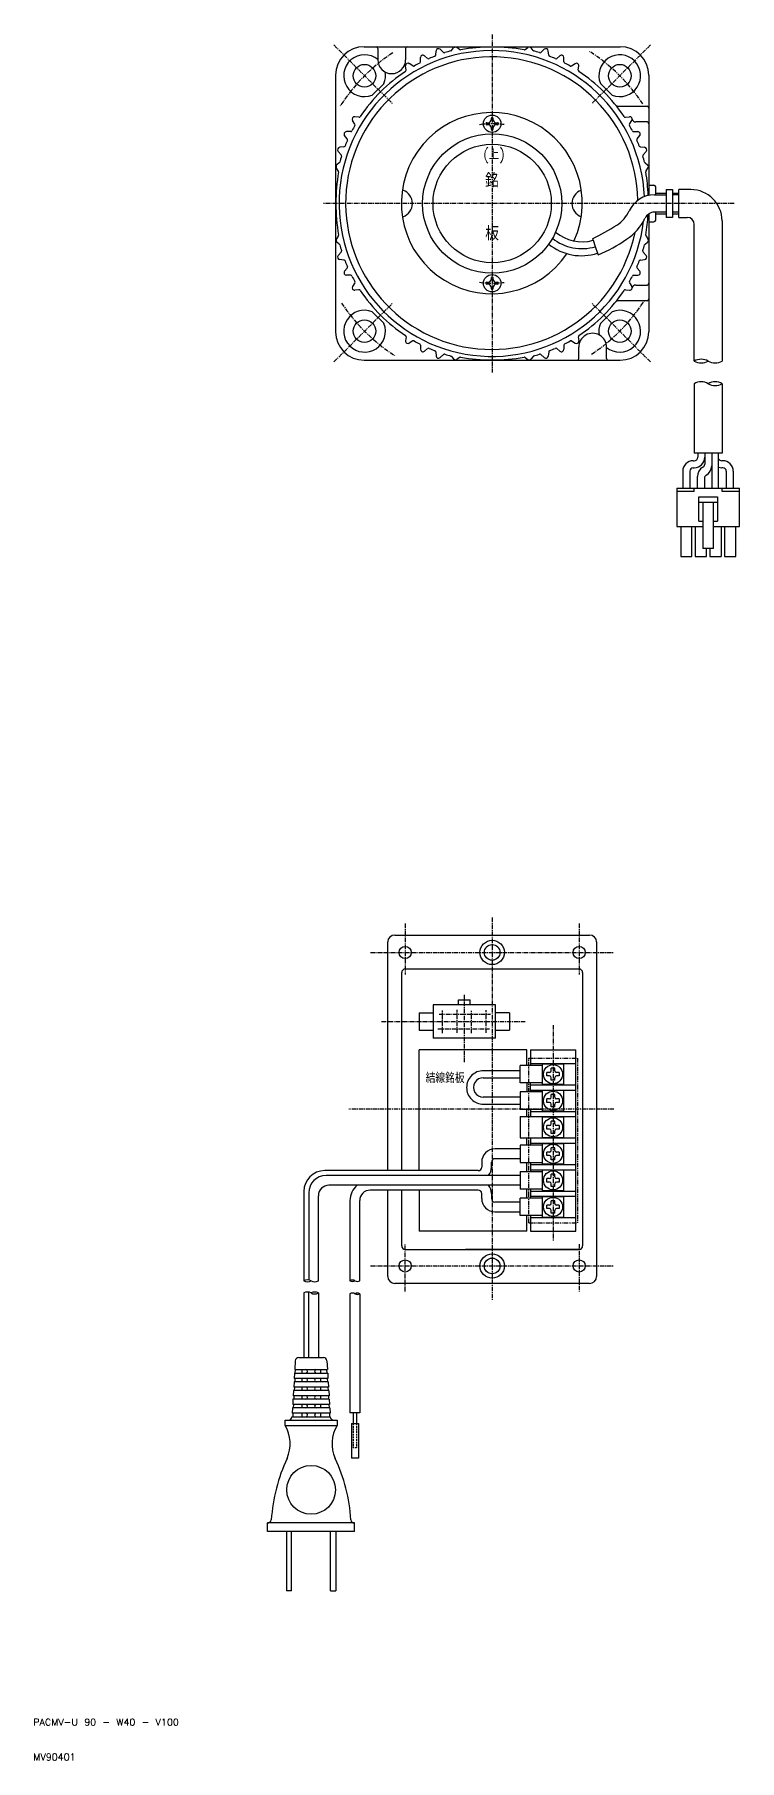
# Model space of a CAD drawing. Extents: x 10 to 626, y 10 to 505.
# Drawn here: x 10.3 to 213, y 10 to 505.5 of the extents above; entities that cross this region are included whole.
import ezdxf

# ---------------------------------------------------------------- set-up
doc = ezdxf.new("R2010")
doc.units = 0
for name, pattern in [('CENTER', [2, 1.25, -0.25, 0.25, -0.25]), ('DASHED', [0.75, 0.5, -0.25]), ('PHANTOM', [2.5, 1.25, -0.25, 0.25, -0.25, 0.25, -0.25])]:
    doc.linetypes.add(name, pattern=pattern)
doc.layers.get('0').update_dxf_attribs({"linetype": 'CONTINUOUS'})
doc.layers.add('CENTER', color=1, linetype='CENTER')
doc.styles.get("Standard").update_dxf_attribs({"font": 'txt.shx', "bigfont": 'bigfont.shx'})
doc.styles.add('STANDARD2', font='txt.shx')

msp = doc.modelspace()

# ---------------------------------------------------------------- linework, layer by layer
at = {"color": 7, "linetype": 'CONTINUOUS'}
for p, q in [((105.07, 501.96), (178.67, 501.96)), ((109.01, 501.46), (109.01, 498.23)), ((117.01, 501.46), (117.01, 498.23)), ((125.64, 499.57), (125.76, 500.77)), ((127.9, 500.34), (126.92, 501.22)), ((130.22, 500.9), (130.8, 501.6)), ((132.51, 501.18), (131.75, 501.72)), ((151.34, 501.18), (152.1, 501.72)), ((153.63, 500.9), (153.05, 501.6)), ((155.85, 500.34), (156.83, 501.22)), ((158.11, 499.57), (157.99, 500.77)), ((117.12, 495.24), (116.98, 496.44)), ((119.07, 496.43), (118.06, 497.1)), ((121.26, 497.63), (121.26, 498.83)), ((123.33, 498.61), (122.4, 499.38)), ((160.42, 498.61), (161.35, 499.38)), ((162.48, 497.63), (162.49, 498.83)), ((164.68, 496.43), (165.68, 497.1)), ((166.63, 495.24), (166.77, 496.44)), ((96.87, 493.76), (96.87, 420.16)), ((110.79, 491.44), (107.4, 488.05)), ((110.79, 491.44), (110.79, 491.44)), ((176.35, 488.05), (172.96, 491.44)), ((186.87, 493.76), (186.87, 459.3)), ((102.41, 479.77), (101.74, 480.78)), ((103.6, 481.72), (102.4, 481.86)), ((141.57, 481.36), (141.57, 480.96)), ((142.17, 480.96), (142.17, 481.36)), ((178.12, 484.86), (186.37, 484.86)), ((180.15, 481.72), (181.34, 481.86)), ((181.34, 479.77), (182.01, 480.78)), ((100.23, 475.51), (99.46, 476.44)), ((101.21, 477.58), (100.01, 477.58)), ((140.37, 480.16), (140.77, 480.16)), ((140.77, 479.56), (140.37, 479.56)), ((141.57, 478.76), (141.57, 478.36)), ((142.17, 478.36), (142.17, 478.76)), ((142.97, 480.16), (143.37, 480.16)), ((143.37, 479.56), (142.97, 479.56)), ((182.53, 477.58), (183.74, 477.58)), ((186.37, 480.36), (183.11, 480.36)), ((183.52, 475.51), (184.29, 476.44)), ((98.5, 470.94), (97.62, 471.92)), ((99.27, 473.2), (98.07, 473.08)), ((184.48, 473.2), (185.68, 473.08)), ((185.25, 470.94), (186.13, 471.92)), ((97.66, 466.33), (97.12, 467.09)), ((97.94, 468.62), (97.24, 468.04)), ((185.81, 468.62), (186.51, 468.04)), ((186.09, 466.33), (186.63, 467.09)), ((186.87, 462.21), (188.37, 462.21)), ((188.87, 459.46), (188.87, 461.71)), ((191.87, 460.96), (191.87, 452.96)), ((191.87, 460.96), (193.72, 460.96)), ((193.72, 460.96), (193.72, 452.96)), ((198.95, 460.96), (195.55, 460.96)), ((195.55, 452.96), (195.55, 460.96)), ((188.51, 459.46), (191.87, 459.46)), ((188.87, 459.96), (191.87, 459.96)), ((193.72, 459.96), (195.55, 459.96)), ((195.55, 459.46), (193.72, 459.46)), ((186.87, 453.98), (186.87, 420.16)), ((186.87, 451.71), (188.37, 451.71)), ((191.87, 454.46), (188.51, 454.46)), ((188.87, 452.21), (188.87, 454.46)), ((188.87, 453.96), (191.87, 453.96)), ((191.87, 453.96), (191.88, 453.96)), ((193.72, 452.96), (191.87, 452.96)), ((195.55, 454.46), (193.72, 454.46)), ((193.72, 453.96), (195.55, 453.96)), ((195.55, 452.96), (197.95, 452.96)), ((199.95, 411.71), (199.95, 450.96)), ((207.95, 451.96), (207.95, 411.71)), ((97.66, 447.6), (97.12, 446.84)), ((170.71, 446.84), (170.86, 446.39)), ((170.86, 446.39), (171.51, 444.57)), ((186.09, 447.6), (186.63, 446.84)), ((97.94, 445.31), (97.24, 445.89)), ((98.5, 442.99), (97.62, 442.01)), ((171.51, 444.57), (172.17, 442.71)), ((172.17, 442.71), (172.35, 442.19)), ((185.25, 442.99), (186.13, 442.01)), ((185.81, 445.31), (186.51, 445.89)), ((99.27, 440.73), (98.07, 440.85)), ((100.23, 438.42), (99.46, 437.49)), ((101.21, 436.35), (100.01, 436.35)), ((182.53, 436.35), (183.74, 436.35)), ((183.52, 438.42), (184.29, 437.49)), ((184.48, 440.73), (185.68, 440.85)), ((102.41, 434.16), (101.74, 433.15)), ((103.6, 432.21), (102.4, 432.07)), ((140.37, 434.36), (140.77, 434.36)), ((140.77, 433.76), (140.37, 433.76)), ((141.57, 435.56), (141.57, 435.16)), ((141.57, 432.96), (141.57, 432.56)), ((142.17, 435.16), (142.17, 435.56)), ((142.17, 432.56), (142.17, 432.96)), ((142.97, 434.36), (143.37, 434.36)), ((143.37, 433.76), (142.97, 433.76)), ((180.15, 432.21), (181.34, 432.07)), ((181.34, 434.16), (182.01, 433.15)), ((183.11, 433.56), (186.37, 433.56)), ((186.37, 429.06), (178.12, 429.06)), ((110.79, 422.49), (107.4, 425.88)), ((172.96, 422.49), (176.35, 425.88)), ((117.12, 418.69), (116.98, 417.49)), ((119.07, 417.5), (118.06, 416.83)), ((121.26, 416.3), (121.26, 415.1)), ((162.48, 416.3), (162.49, 415.1)), ((164.68, 417.5), (165.68, 416.83)), ((166.63, 418.69), (166.77, 417.49)), ((105.07, 411.96), (178.67, 411.96)), ((123.33, 415.32), (122.4, 414.55)), ((125.64, 414.36), (125.76, 413.16)), ((127.9, 413.59), (126.92, 412.71)), ((130.22, 413.03), (130.8, 412.33)), ((132.51, 412.75), (131.75, 412.21)), ((151.34, 412.75), (152.1, 412.21)), ((153.63, 413.03), (153.05, 412.33)), ((155.85, 413.59), (156.83, 412.71)), ((158.11, 414.36), (157.99, 413.16)), ((160.42, 415.32), (161.35, 414.55)), ((166.74, 412.46), (166.74, 415.7)), ((174.74, 412.46), (174.74, 415.7)), ((199.95, 405.22), (199.95, 385.24)), ((207.95, 405.22), (207.95, 385.24)), ((199.65, 383.1), (199.95, 383.1)), ((207.95, 385.24), (199.95, 385.24)), ((200.95, 385.24), (200.95, 384.1)), ((202.95, 385.24), (202.95, 382.1)), ((204.95, 385.24), (204.95, 375.24)), ((206.95, 375.24), (206.95, 385.24)), ((208.15, 383.1), (207.85, 383.1)), ((196.65, 380.1), (196.65, 375.24)), ((198.65, 380.1), (198.65, 375.24)), ((199.65, 381.1), (199.95, 381.1)), ((200.85, 375.24), (200.85, 378.58)), ((202.85, 378.1), (202.85, 375.24)), ((208.15, 381.1), (207.85, 381.1)), ((209.15, 380.1), (209.15, 375.24)), ((211.15, 380.1), (211.15, 375.24)), ((194.95, 375.24), (212.95, 375.24)), ((194.95, 375.24), (194.95, 364.24)), ((199.95, 374.24), (194.95, 374.24)), ((199.95, 374.24), (199.95, 375.24)), ((201.25, 365.74), (201.25, 372.74)), ((201.25, 372.74), (206.65, 372.74)), ((206.65, 372.74), (206.65, 365.74)), ((207.95, 374.24), (207.95, 375.24)), ((212.95, 374.24), (207.95, 374.24)), ((212.95, 364.24), (212.95, 375.24)), ((201.25, 371.24), (206.65, 371.24)), ((202.45, 371.24), (202.45, 357.94)), ((205.45, 357.94), (205.45, 371.24)), ((194.95, 364.24), (202.45, 364.24)), ((196.05, 364.24), (196.05, 355.64)), ((199.25, 355.64), (199.25, 364.24)), ((200.25, 364.24), (200.25, 355.64)), ((201.25, 365.74), (202.45, 365.74)), ((205.45, 365.74), (206.65, 365.74)), ((205.45, 364.24), (212.95, 364.24)), ((207.65, 364.24), (207.65, 355.64)), ((208.65, 364.24), (208.65, 355.64)), ((211.85, 355.64), (211.85, 364.24)), ((205.45, 357.94), (202.45, 357.94)), ((203.45, 355.64), (203.45, 357.94)), ((204.45, 357.94), (204.45, 355.64)), ((196.05, 355.64), (199.25, 355.64)), ((200.25, 355.64), (203.45, 355.64)), ((204.45, 355.64), (207.65, 355.64)), ((208.65, 355.64), (211.85, 355.64)), ((111.87, 179.33), (111.87, 244.96)), ((113.87, 246.96), (169.87, 246.96)), ((171.87, 244.96), (171.87, 148.96)), ((115.87, 179.33), (115.87, 236.21)), ((116.87, 237.21), (166.87, 237.21)), ((167.87, 236.21), (167.87, 157.71)), ((132.17, 228.36), (135.57, 228.36)), ((132.17, 226.96), (132.17, 228.36)), ((135.57, 226.96), (135.57, 228.36)), ((120.87, 224.66), (124.87, 224.66)), ((120.87, 224.66), (120.87, 219.66)), ((124.87, 226.96), (124.87, 217.36)), ((142.87, 226.96), (124.87, 226.96)), ((142.87, 217.36), (142.87, 226.96)), ((146.87, 224.66), (142.87, 224.66)), ((146.87, 224.66), (146.87, 219.66)), ((120.87, 219.66), (124.87, 219.66)), ((142.87, 219.66), (146.87, 219.66)), ((151.87, 213.96), (120.87, 213.96)), ((120.87, 179.33), (120.87, 213.96)), ((142.87, 217.36), (124.87, 217.36)), ((151.87, 209.51), (151.87, 213.96)), ((152.87, 213.96), (165.87, 213.96)), ((152.87, 213.96), (152.87, 209.51)), ((165.87, 161.96), (165.87, 213.96)), ((149.87, 204.51), (149.87, 209.51)), ((156.37, 209.51), (149.87, 209.51)), ((152.87, 210.07), (165.87, 210.07)), ((156.37, 210.01), (162.37, 210.01)), ((156.37, 204.01), (156.37, 210.01)), ((159.87, 208.76), (158.87, 208.76)), ((158.87, 208.01), (158.87, 208.76)), ((159.87, 208.01), (159.87, 208.76)), ((162.37, 210.01), (162.37, 204.01)), ((149.87, 208.01), (139.33, 208.01)), ((139.33, 206.01), (149.87, 206.01)), ((156.37, 204.51), (149.87, 204.51)), ((151.87, 204.52), (151.87, 201.9)), ((152.87, 201.9), (152.87, 204.52)), ((152.87, 203.95), (165.87, 203.95)), ((162.37, 204.01), (156.37, 204.01)), ((157.62, 206.51), (157.62, 207.51)), ((158.37, 207.51), (157.62, 207.51)), ((158.37, 206.51), (157.62, 206.51)), ((158.87, 205.26), (158.87, 206.01)), ((159.87, 205.26), (158.87, 205.26)), ((159.87, 205.26), (159.87, 206.01)), ((161.12, 207.51), (160.37, 207.51)), ((161.12, 206.51), (160.37, 206.51)), ((161.12, 207.51), (161.12, 206.51)), ((149.87, 200.39), (139.33, 200.39)), ((139.33, 198.39), (149.87, 198.39)), ((149.87, 201.9), (149.87, 196.9)), ((156.37, 201.9), (149.87, 201.9)), ((152.87, 202.45), (165.87, 202.45)), ((156.37, 196.39), (156.37, 202.39)), ((156.37, 202.39), (162.37, 202.39)), ((157.62, 198.89), (157.62, 199.89)), ((158.37, 199.89), (157.62, 199.89)), ((158.37, 198.89), (157.62, 198.89)), ((159.87, 201.14), (158.87, 201.14)), ((158.87, 200.39), (158.87, 201.14)), ((158.87, 197.64), (158.87, 198.39)), ((159.87, 200.39), (159.87, 201.14)), ((159.87, 197.64), (159.87, 198.39)), ((161.12, 199.89), (160.37, 199.89)), ((161.12, 198.89), (160.37, 198.89)), ((161.12, 199.89), (161.12, 198.89)), ((162.37, 202.39), (162.37, 196.39)), ((156.37, 196.9), (149.87, 196.9)), ((149.87, 194.83), (149.87, 188.71)), ((149.87, 194.83), (165.87, 194.83)), ((151.87, 194.83), (151.87, 196.9)), ((152.87, 196.9), (152.87, 194.83)), ((152.87, 196.33), (165.87, 196.33)), ((162.37, 196.39), (156.37, 196.39)), ((156.37, 188.77), (156.37, 194.77)), ((156.37, 194.77), (162.37, 194.77)), ((159.87, 197.64), (158.87, 197.64)), ((159.87, 193.52), (158.87, 193.52)), ((158.87, 192.77), (158.87, 193.52)), ((159.87, 192.77), (159.87, 193.52)), ((162.37, 194.77), (162.37, 188.77)), ((149.87, 188.71), (165.87, 188.71)), ((151.87, 186.66), (151.87, 188.71)), ((152.87, 188.71), (152.87, 186.66)), ((162.37, 188.77), (156.37, 188.77)), ((157.62, 191.27), (157.62, 192.27)), ((158.37, 192.27), (157.62, 192.27)), ((158.37, 191.27), (157.62, 191.27)), ((158.87, 190.02), (158.87, 190.77)), ((159.87, 190.02), (158.87, 190.02)), ((159.87, 190.02), (159.87, 190.77)), ((161.12, 192.27), (160.37, 192.27)), ((161.12, 191.27), (160.37, 191.27)), ((161.12, 192.27), (161.12, 191.27)), ((149.87, 185.55), (142.67, 185.55)), ((149.87, 186.65), (149.87, 181.65)), ((156.37, 186.65), (149.87, 186.65)), ((152.87, 187.21), (165.87, 187.21)), ((156.37, 181.15), (156.37, 187.15)), ((156.37, 187.15), (162.37, 187.15)), ((157.62, 183.65), (157.62, 184.65)), ((158.37, 184.65), (157.62, 184.65)), ((158.37, 183.65), (157.62, 183.65)), ((159.87, 185.9), (158.87, 185.9)), ((158.87, 185.15), (158.87, 185.9)), ((159.87, 185.15), (159.87, 185.9)), ((161.12, 184.65), (160.37, 184.65)), ((161.12, 183.65), (160.37, 183.65)), ((161.12, 184.65), (161.12, 183.65)), ((162.37, 187.15), (162.37, 181.15)), ((137.87, 179.33), (93.74, 179.33)), ((138.87, 181.75), (138.87, 180.33)), ((141.67, 180.33), (141.67, 181.75)), ((149.87, 182.75), (142.67, 182.75)), ((149.87, 181.65), (156.37, 181.65)), ((149.87, 179.03), (149.87, 174.03)), ((149.87, 179.03), (156.37, 179.03)), ((151.87, 179.03), (151.87, 181.65)), ((152.87, 181.65), (152.87, 179.03)), ((152.87, 181.09), (165.87, 181.09)), ((152.87, 179.59), (165.87, 179.59)), ((162.37, 181.15), (156.37, 181.15)), ((156.37, 173.53), (156.37, 179.53)), ((156.37, 179.53), (162.37, 179.53)), ((158.87, 182.4), (158.87, 183.15)), ((159.87, 182.4), (158.87, 182.4)), ((159.87, 182.4), (159.87, 183.15)), ((162.37, 179.53), (162.37, 173.53)), ((149.87, 177.93), (94.14, 177.93)), ((149.87, 175.13), (94.94, 175.13)), ((137.87, 173.73), (106.81, 173.73)), ((111.87, 148.97), (111.87, 173.73)), ((115.87, 157.71), (115.87, 173.48)), ((120.87, 173.73), (120.87, 161.96)), ((156.37, 174.03), (149.87, 174.03)), ((151.87, 171.41), (151.87, 174.03)), ((152.87, 174.03), (152.87, 171.41)), ((152.87, 173.47), (165.87, 173.47)), ((162.37, 173.53), (156.37, 173.53)), ((157.62, 176.03), (157.62, 177.03)), ((158.37, 177.03), (157.62, 177.03)), ((158.37, 176.03), (157.62, 176.03)), ((159.87, 178.28), (158.87, 178.28)), ((158.87, 177.53), (158.87, 178.28)), ((158.87, 174.78), (158.87, 175.53)), ((159.87, 174.78), (158.87, 174.78)), ((159.87, 177.53), (159.87, 178.28)), ((159.87, 174.78), (159.87, 175.53)), ((161.12, 177.03), (160.37, 177.03)), ((161.12, 176.03), (160.37, 176.03)), ((161.12, 177.03), (161.12, 176.03)), ((87.74, 173.33), (87.74, 147.71)), ((89.14, 172.93), (89.14, 147.96)), ((91.94, 147.71), (91.94, 172.13)), ((101.01, 170.73), (101.01, 147.71)), ((103.81, 147.71), (103.81, 170.73)), ((138.87, 171.31), (138.87, 172.73)), ((141.67, 172.73), (141.67, 171.31)), ((149.87, 170.31), (142.67, 170.31)), ((149.87, 166.41), (149.87, 171.41)), ((156.37, 171.41), (149.87, 171.41)), ((152.87, 171.97), (165.87, 171.97)), ((156.37, 165.91), (156.37, 171.91)), ((156.37, 171.91), (162.37, 171.91)), ((157.62, 168.41), (157.62, 169.41)), ((158.37, 169.41), (157.62, 169.41)), ((159.87, 170.66), (158.87, 170.66)), ((158.87, 169.91), (158.87, 170.66)), ((159.87, 169.91), (159.87, 170.66)), ((161.12, 169.41), (160.37, 169.41)), ((161.12, 169.41), (161.12, 168.41)), ((162.37, 171.91), (162.37, 165.91)), ((142.67, 167.51), (149.87, 167.51)), ((156.37, 166.41), (149.87, 166.41)), ((151.87, 161.96), (151.87, 166.41)), ((152.87, 166.41), (152.87, 161.96)), ((152.87, 165.85), (165.87, 165.85)), ((162.37, 165.91), (156.37, 165.91)), ((158.37, 168.41), (157.62, 168.41)), ((158.87, 167.16), (158.87, 167.91)), ((159.87, 167.16), (158.87, 167.16)), ((159.87, 167.16), (159.87, 167.91)), ((161.12, 168.41), (160.37, 168.41)), ((151.87, 161.96), (120.87, 161.96)), ((152.87, 161.96), (165.87, 161.96)), ((152.87, 161.96), (165.87, 161.96)), ((116.87, 156.71), (166.87, 156.71)), ((166.87, 156.71), (134.17, 156.71)), ((87.74, 144.2), (87.74, 125.69)), ((89.14, 125.69), (89.14, 144.45)), ((91.94, 144.2), (91.94, 125.69)), ((101.01, 143.99), (101.01, 109.76)), ((103.81, 143.99), (103.81, 109.76)), ((169.87, 146.97), (113.87, 146.97)), ((85.29, 124.75), (85.13, 122.19)), ((86.28, 125.69), (93.4, 125.69)), ((94.4, 124.75), (94.55, 122.19)), ((85.08, 121.19), (84.99, 119.69)), ((94.69, 119.69), (84.99, 119.69)), ((85.08, 121.19), (94.61, 121.19)), ((85.13, 122.19), (94.55, 122.19)), ((85.19, 119.69), (85.13, 118.69)), ((85.28, 121.19), (85.34, 122.19)), ((87.14, 122.19), (87.14, 121.19)), ((87.14, 119.69), (87.14, 118.69)), ((92.54, 122.19), (92.54, 121.19)), ((92.54, 119.69), (92.54, 118.69)), ((94.41, 121.19), (94.35, 122.19)), ((94.49, 119.69), (94.55, 118.69)), ((94.61, 121.19), (94.69, 119.69)), ((84.78, 116.19), (84.69, 114.69)), ((94.99, 114.69), (84.69, 114.69)), ((94.9, 116.19), (84.78, 116.19)), ((84.93, 118.69), (84.84, 117.19)), ((94.84, 117.19), (84.84, 117.19)), ((84.89, 114.69), (84.84, 113.69)), ((94.75, 118.69), (84.93, 118.69)), ((85.04, 117.19), (84.98, 116.19)), ((87.14, 117.19), (87.14, 116.19)), ((87.14, 114.69), (87.14, 113.69)), ((92.54, 117.19), (92.54, 116.19)), ((92.54, 114.69), (92.54, 113.69)), ((94.64, 117.19), (94.7, 116.19)), ((94.75, 118.69), (94.84, 117.19)), ((94.79, 114.69), (94.85, 113.69)), ((94.9, 116.19), (94.99, 114.69)), ((84.49, 111.19), (84.4, 109.69)), ((95.28, 109.69), (84.4, 109.69)), ((95.19, 111.19), (84.49, 111.19)), ((84.6, 109.69), (84.54, 108.69)), ((84.63, 113.69), (84.55, 112.19)), ((95.13, 112.19), (84.55, 112.19)), ((95.05, 113.69), (84.63, 113.69)), ((84.75, 112.19), (84.69, 111.19)), ((87.14, 112.19), (87.14, 111.19)), ((87.14, 109.69), (87.14, 108.69)), ((92.54, 112.19), (92.54, 111.19)), ((92.54, 109.69), (92.54, 108.69)), ((94.93, 112.19), (94.99, 111.19)), ((95.05, 113.69), (95.13, 112.19)), ((95.08, 109.69), (95.14, 108.69)), ((95.19, 111.19), (95.28, 109.69)), ((103.81, 109.76), (101.01, 109.76)), ((101.91, 109.76), (101.91, 106.76)), ((102.91, 109.76), (102.91, 106.76)), ((82.34, 106.19), (82.34, 107.69)), ((82.34, 107.69), (97.34, 107.69)), ((82.53, 106.19), (97.24, 106.19)), ((84.34, 108.69), (95.34, 108.69)), ((97.34, 107.69), (97.34, 106.19)), ((101.41, 106.76), (103.41, 106.76)), ((101.41, 106.76), (101.41, 96.76)), ((103.41, 106.76), (103.41, 96.76)), ((103.41, 96.76), (101.41, 96.76)), ((102.34, 78.19), (77.34, 78.19)), ((77.34, 75.69), (77.34, 78.19)), ((102.34, 75.69), (77.34, 75.69)), ((82.74, 75.69), (82.74, 58.69)), ((84.24, 58.69), (84.24, 75.69)), ((95.44, 58.69), (95.44, 75.69)), ((96.94, 75.69), (96.94, 58.69)), ((102.34, 75.69), (102.34, 78.19)), ((84.24, 58.69), (82.74, 58.69)), ((95.44, 58.69), (96.94, 58.69))]:
    msp.add_line(p, q, dxfattribs=at)
at = {"color": 3, "linetype": 'PHANTOM'}
for p, q in [((152.37, 211.57), (166.37, 211.57)), ((152.37, 164.35), (152.37, 211.57)), ((166.37, 211.57), (166.37, 164.35)), ((152.37, 164.35), (166.37, 164.35))]:
    msp.add_line(p, q, dxfattribs=at)
at = {"color": 3, "linetype": 'DASHED'}
for p, q in [((101.91, 106.76), (101.91, 99.76)), ((102.91, 106.76), (102.91, 99.76)), ((102.91, 99.76), (101.91, 99.76))]:
    msp.add_line(p, q, dxfattribs=at)
at = {"color": 7, "linetype": 'CONTINUOUS'}
for centre, radius in [((105.2, 493.63), 3.25), ((178.54, 493.63), 3.25), ((141.87, 479.86), 2.5), ((141.87, 456.96), 20), ((141.87, 456.96), 17), ((141.87, 434.06), 2.5), ((105.2, 420.3), 3.25), ((178.54, 420.3), 3.25), ((116.87, 241.96), 1.75), ((141.87, 241.96), 3.5), ((141.87, 241.96), 2.25), ((166.87, 241.96), 1.75), ((159.37, 207.01), 2.75), ((159.37, 199.39), 2.75), ((159.37, 191.77), 2.75), ((159.37, 184.15), 2.75), ((159.37, 176.53), 2.75), ((159.37, 168.91), 2.75), ((116.87, 151.96), 1.75), ((141.87, 151.96), 3.5), ((141.87, 151.96), 2.25), ((166.87, 151.96), 1.75), ((89.84, 87.69), 7)]:
    msp.add_circle(centre, radius, dxfattribs=at)
for centre, radius, start, end in [((105.07, 493.76), 8.2, 90, 180), ((141.77, 456.96), 43.9, 2.5657, 353.423), ((108.51, 501.46), 0.5, 0, 90), ((117.51, 501.46), 0.5, 90, 180), ((126.45, 500.7), 0.7, 48.0225, 174.3839), ((141.97, 456.87), 45.5, 105.2341, 107.5113), ((129.91, 501.15), 0.4, 285.235, 320.4072), ((131.34, 501.15), 0.7, 54.448, 140.4082), ((132.74, 501.5), 0.4, 234.4507, 279.4246), ((141.87, 447.07), 54.8, 90.0005, 99.5254), ((141.87, 445.87), 56, 80.5777, 89.9995), ((151.11, 501.5), 0.4, 260.5754, 305.546), ((152.51, 501.15), 0.7, 39.6033, 125.5472), ((153.82, 500.94), 0.195, 192.925, 243.4845), ((141.77, 456.87), 45.5, 72.4887, 74.7658), ((157.3, 500.7), 0.7, 5.6243, 131.9775), ((178.67, 493.76), 8.2, 0, 90), ((105.2, 493.63), 6, 50.6551, 291.4463), ((141.77, 457.06), 42, 1.1631, 348.4762), ((113.01, 498.23), 4, 180, 359.9986), ((117.68, 496.51), 0.7, 56.6141, 186.3818), ((119.29, 496.77), 0.4, 236.6158, 299.6152), ((141.97, 456.87), 45.5, 117.3827, 119.6182), ((120.86, 497.62), 0.4, 297.4043, 0.4011), ((121.96, 498.84), 0.7, 50.6231, 180.3765), ((123.59, 498.92), 0.4, 230.6199, 293.6236), ((141.97, 456.87), 45.5, 111.3827, 113.6179), ((125.24, 499.61), 0.4, 291.3892, 354.3906), ((128.16, 500.64), 0.4, 228.0202, 287.5198), ((155.58, 500.64), 0.4, 252.4845, 311.9798), ((158.51, 499.61), 0.4, 185.5951, 248.6056), ((141.77, 456.87), 45.5, 66.3821, 68.6172), ((160.16, 498.92), 0.4, 246.3895, 309.4003), ((161.79, 498.84), 0.7, 359.6153, 129.3769), ((162.88, 497.62), 0.4, 179.5989, 242.6023), ((141.77, 456.87), 45.5, 60.3818, 62.6172), ((164.46, 496.77), 0.4, 240.3653, 303.3842), ((166.07, 496.51), 0.7, 353.6191, 123.3745), ((178.54, 493.63), 6, 248.5579, 201.4421), ((141.97, 456.86), 45.5, 123.3816, 146.6222), ((105.2, 493.63), 6, 338.5554, 10.3558), ((116.72, 495.19), 0.4, 303.382, 6.3806), ((167.03, 495.19), 0.4, 173.6194, 236.6178), ((141.77, 456.86), 45.5, 33.3785, 56.6178), ((102.33, 481.16), 0.7, 83.6182, 213.3859), ((103.65, 482.12), 0.4, 263.6124, 326.6039), ((141.77, 457.06), 26, 335.2762, 326.084), ((140.77, 480.96), 0.8, 270, 0), ((141.87, 481.36), 0.3, 90, 180), ((141.87, 481.36), 0.3, 0, 90), ((142.97, 480.96), 0.8, 180, 270.0072), ((178.12, 485.86), 1, 218.5775, 269.9943), ((180.1, 482.12), 0.4, 213.392, 276.4019), ((181.42, 481.16), 0.7, 326.6141, 96.3818), ((183.11, 481.36), 1, 186.8926, 270), ((186.37, 484.36), 0.5, 0, 90), ((100, 476.88), 0.7, 89.6235, 219.3769), ((101.22, 477.98), 0.4, 269.5989, 332.5957), ((141.97, 456.86), 45.5, 150.3823, 152.6176), ((102.07, 479.55), 0.4, 330.3777, 33.3842), ((140.37, 479.86), 0.3, 90, 180), ((140.37, 479.86), 0.3, 180, 270), ((140.77, 478.76), 0.8, 0, 90), ((141.87, 478.36), 0.3, 180, 270), ((141.87, 478.36), 0.3, 270, 0), ((142.97, 478.76), 0.8, 89.9928, 180), ((143.37, 479.86), 0.3, 0, 90), ((143.37, 479.86), 0.3, 270, 0), ((181.68, 479.55), 0.4, 146.6158, 209.6223), ((141.77, 456.86), 45.5, 27.3823, 29.6175), ((182.53, 477.98), 0.4, 207.3977, 270.4011), ((183.74, 476.88), 0.7, 320.6231, 90.3847), ((186.37, 479.86), 0.5, 0, 90), ((98.14, 472.39), 0.7, 95.6161, 221.983), ((98.2, 470.68), 0.4, 342.4982, 41.9904), ((99.23, 473.6), 0.4, 275.5951, 338.6056), ((141.97, 456.86), 45.5, 156.3825, 158.6176), ((99.92, 475.25), 0.4, 336.3895, 39.3912), ((183.83, 475.25), 0.4, 140.6108, 203.6236), ((141.77, 456.86), 45.5, 21.3822, 23.6173), ((184.51, 473.6), 0.4, 201.3892, 264.3906), ((185.55, 470.68), 0.4, 138.0096, 197.5062), ((185.61, 472.39), 0.7, 318.0225, 84.3839), ((151.77, 456.96), 54.8, 170.4749, 179.9998), ((97.69, 467.5), 0.7, 129.5981, 215.552), ((97.33, 466.1), 0.4, 350.5754, 35.546), ((97.69, 468.93), 0.4, 309.5947, 344.7687), ((141.97, 456.86), 45.5, 162.4891, 164.7664), ((141.77, 456.86), 45.5, 15.2335, 17.5108), ((186.06, 468.93), 0.4, 195.235, 230.4163), ((186.41, 466.1), 0.4, 144.454, 189.4246), ((132.37, 457), 54.4, 2.3883, 9.5597), ((186.06, 467.5), 0.7, 324.4528, 50.4019), ((188.37, 461.71), 0.5, 0, 90), ((198.95, 451.96), 9, 0, 90), ((151.77, 456.97), 54.8, 180.0002, 189.5251), ((114.97, 456.96), 4, 288.6293, 71.3703), ((168.77, 456.96), 4, 108.6297, 251.3707), ((188.51, 451.46), 8, 90, 154.9279), ((172.2, 459.09), 10, 303.4523, 334.9279), ((172.48, 459.05), 14.73, 302.8424, 334.6087), ((188.51, 451.46), 3, 90, 154.9279), ((132.59, 456.91), 54.19, 350.4215, 356.7589), ((188.37, 452.21), 0.5, 270, 0), ((197.95, 450.96), 2, 0, 90), ((97.69, 446.43), 0.7, 144.448, 230.4019), ((97.33, 447.83), 0.4, 324.4423, 9.4105), ((167.64, 457.54), 13.54, 231.385, 286.593), ((167.71, 457.67), 11.71, 229.558, 285.6292), ((141.43, 507.55), 67.4, 295.7411, 302.5679), ((157.27, 479.1), 39.86, 292.2192, 305.5874), ((186.41, 447.83), 0.4, 170.5895, 215.5577), ((186.06, 446.43), 0.7, 309.5981, 35.5472), ((98.14, 441.54), 0.7, 138.017, 264.3847), ((97.69, 445), 0.4, 15.2313, 50.3962), ((141.97, 457.06), 45.5, 195.2337, 197.5108), ((98.2, 443.25), 0.4, 318.0096, 17.5155), ((167.52, 456.9), 14.94, 230.9941, 288.1217), ((185.55, 443.25), 0.4, 162.4802, 221.9904), ((141.77, 457.06), 45.5, 342.4892, 344.7665), ((186.06, 445), 0.4, 129.5837, 164.7512), ((185.61, 441.54), 0.7, 275.6161, 41.9775), ((99.23, 440.33), 0.4, 21.3944, 84.4049), ((100, 437.05), 0.7, 140.6231, 270.3765), ((141.97, 457.06), 45.5, 201.3823, 203.6175), ((99.92, 438.68), 0.4, 320.6199, 23.6236), ((101.22, 435.95), 0.4, 27.3916, 90.4011), ((141.97, 457.06), 45.5, 207.3823, 209.6176), ((141.77, 457.06), 45.5, 330.3824, 332.6177), ((182.53, 435.95), 0.4, 89.5989, 152.6023), ((183.83, 438.68), 0.4, 156.3895, 219.4003), ((141.77, 457.06), 45.5, 336.3826, 338.6177), ((183.74, 437.05), 0.7, 269.6153, 39.3769), ((184.51, 440.33), 0.4, 95.6094, 158.6108), ((102.33, 432.77), 0.7, 146.621, 276.3809), ((102.07, 434.38), 0.4, 326.6158, 29.6223), ((103.65, 431.81), 0.4, 33.3842, 96.3876), ((141.97, 457.06), 45.5, 213.3808, 236.618), ((140.37, 434.06), 0.3, 90, 180), ((140.37, 434.06), 0.3, 180, 270), ((140.77, 435.16), 0.8, 270, 0), ((140.77, 432.96), 0.8, 0, 90), ((141.87, 435.56), 0.3, 90, 180), ((141.87, 432.56), 0.3, 180, 270), ((141.87, 435.56), 0.3, 0, 90), ((141.87, 432.56), 0.3, 270, 0), ((142.97, 435.16), 0.8, 180, 270.0072), ((142.97, 432.96), 0.8, 89.9928, 180), ((143.37, 434.06), 0.3, 0, 90), ((143.37, 434.06), 0.3, 270, 0), ((141.77, 457.06), 45.5, 303.3822, 326.6209), ((180.1, 431.81), 0.4, 83.5981, 146.596), ((181.68, 434.38), 0.4, 150.3777, 213.3842), ((181.42, 432.77), 0.7, 263.6182, 33.3859), ((183.11, 432.56), 1, 90, 173.1074), ((186.37, 434.06), 0.5, 270, 0), ((105.2, 420.3), 6, 68.5554, 21.4446), ((178.54, 420.3), 6, 230.6545, 111.4396), ((178.12, 428.06), 1, 90.0057, 141.4225), ((186.37, 429.56), 0.5, 270, 0), ((178.54, 420.3), 6, 158.5587, 190.3547), ((105.07, 420.16), 8.2, 180, 270), ((116.72, 418.74), 0.4, 0, 56.618), ((117.68, 417.42), 0.7, 173.6101, 303.3859), ((116.72, 418.74), 0.4, 353.6189, 0), ((119.29, 417.16), 0.4, 60.3777, 123.3842), ((141.97, 457.06), 45.5, 240.382, 242.6173), ((120.86, 416.31), 0.4, 359.5989, 62.5957), ((162.88, 416.31), 0.4, 117.4043, 180.4011), ((141.77, 457.06), 45.5, 297.3828, 299.6182), ((164.46, 417.16), 0.4, 56.6158, 119.6277), ((166.07, 417.42), 0.7, 236.621, 6.3809), ((167.03, 418.74), 0.4, 123.3822, 186.3806), ((170.74, 415.7), 4, 359.9986, 180), ((178.67, 420.16), 8.2, 270, 0), ((121.96, 415.09), 0.7, 179.6153, 309.3769), ((123.59, 415.01), 0.4, 66.3706, 129.3892), ((141.97, 457.06), 45.5, 246.3822, 248.6173), ((125.24, 414.32), 0.4, 5.5951, 68.6056), ((126.45, 413.23), 0.7, 185.6161, 311.983), ((128.16, 413.29), 0.4, 72.4845, 131.9798), ((141.97, 457.06), 45.5, 252.4887, 254.766), ((129.91, 412.78), 0.4, 39.5928, 74.765), ((131.34, 412.78), 0.7, 219.5981, 305.5472), ((132.74, 412.43), 0.4, 80.5754, 125.5577), ((141.87, 466.86), 54.8, 260.4746, 269.9995), ((141.87, 468.06), 56, 270.0004, 279.4222), ((151.11, 412.43), 0.4, 54.454, 99.4246), ((152.51, 412.78), 0.7, 234.448, 320.3967), ((153.82, 412.99), 0.195, 116.508, 167.0593), ((141.77, 457.06), 45.5, 285.2342, 287.5113), ((155.58, 413.29), 0.4, 48.0298, 107.5155), ((157.3, 413.23), 0.7, 228.0225, 354.3839), ((158.51, 414.32), 0.4, 111.3892, 174.3906), ((141.77, 457.06), 45.5, 291.3828, 293.6179), ((160.16, 415.01), 0.4, 50.6088, 113.6105), ((161.79, 415.09), 0.7, 230.6179, 0.3847), ((166.24, 412.46), 0.5, 270, 0), ((175.24, 412.46), 0.5, 180, 270), ((199.65, 380.1), 3, 90, 180), ((199.95, 384.1), 1, 270, 0), ((199.95, 384.1), 3, 270, 0), ((201.95, 382.1), 1, 298.359, 0), ((201.95, 381.62), 3, 298.3599, 0), ((207.85, 384.1), 1, 205.8553, 270), ((208.15, 380.1), 3, 359.9981, 90), ((199.65, 380.1), 1, 90, 180), ((203.85, 378.58), 3, 118.3599, 180), ((203.85, 378.1), 1, 118.364, 180), ((207.85, 384.1), 3, 252.5447, 270), ((208.15, 380.1), 1, 0, 90), ((113.87, 244.96), 2, 90.0029, 180), ((169.87, 244.96), 2, 0, 90), ((116.87, 236.21), 1, 90.0057, 180), ((166.87, 236.21), 1, 0, 90), ((139.33, 203.2), 4.81, 89.994, 180), ((139.33, 203.2), 4.81, 180, 270.006), ((139.33, 203.2), 2.81, 90, 270.0061), ((158.37, 208.01), 0.5, 270, 0), ((158.37, 206.01), 0.5, 0, 90), ((160.37, 208.01), 0.5, 180, 270), ((160.37, 206.01), 0.5, 90, 180), ((158.37, 200.39), 0.5, 270, 0), ((158.37, 198.39), 0.5, 0, 90), ((160.37, 200.39), 0.5, 180, 270), ((160.37, 198.39), 0.5, 90, 180), ((158.37, 192.77), 0.5, 270, 0), ((158.37, 190.77), 0.5, 0, 90), ((160.37, 192.77), 0.5, 180, 270), ((160.37, 190.77), 0.5, 90, 180), ((142.67, 181.75), 3.8, 90, 180), ((158.37, 185.15), 0.5, 270, 0), ((158.37, 183.15), 0.5, 0, 90), ((160.37, 185.15), 0.5, 180, 270), ((160.37, 183.15), 0.5, 90, 180), ((93.74, 173.33), 6, 90, 180), ((137.87, 180.33), 1, 270, 0), ((137.87, 180.33), 3.8, 320.8356, 0), ((142.67, 181.75), 1, 90, 180), ((94.14, 172.93), 5, 90, 180), ((94.94, 172.13), 3, 90, 180), ((106.81, 170.73), 5.8, 130.6588, 180), ((106.81, 170.73), 3, 90, 180), ((137.87, 172.73), 1, 0, 90), ((137.87, 172.73), 3.8, 0, 39.1633), ((158.37, 177.53), 0.5, 270, 0), ((158.37, 175.53), 0.5, 0, 90), ((160.37, 177.53), 0.5, 180, 270), ((160.37, 175.53), 0.5, 90, 180), ((142.67, 171.31), 3.8, 180, 270), ((142.67, 171.31), 1, 180, 270), ((158.37, 169.91), 0.5, 270, 0), ((160.37, 169.91), 0.5, 180, 270), ((158.37, 167.91), 0.5, 0, 90), ((160.37, 167.91), 0.5, 90, 180), ((116.87, 157.71), 1, 180, 269.9943), ((166.87, 157.71), 1, 270, 0), ((113.87, 148.97), 2, 179.9971, 269.9971), ((169.87, 148.96), 2, 270, 0), ((86.28, 124.69), 1, 90, 176.6349), ((93.4, 124.69), 1, 3.3651, 90), ((88.34, 121.69), 0.5, 270, 90), ((88.34, 119.19), 0.5, 270, 90), ((91.34, 121.69), 0.5, 90, 270), ((91.34, 119.19), 0.5, 90, 270), ((88.34, 116.69), 0.5, 270, 90), ((88.34, 114.19), 0.5, 270, 90), ((91.34, 116.69), 0.5, 90, 270), ((91.34, 114.19), 0.5, 90, 270), ((88.34, 111.69), 0.5, 270, 90), ((88.34, 109.19), 0.5, 270, 90), ((91.34, 111.69), 0.5, 90, 270), ((91.34, 109.19), 0.5, 90, 270), ((73.84, 100.93), 10, 335.1338, 31.7882), ((83.34, 108.69), 1, 270, 356.6292), ((96.34, 108.69), 1, 183.3708, 270), ((105.84, 100.93), 10, 148.2118, 204.8662), ((128.28, 75.7), 50, 155.1339, 176.0673), ((51.4, 75.7), 50, 3.9327, 24.866), ((77.4, 79.19), 1, 266.6921, 356.0662), ((102.28, 79.19), 1, 183.9338, 273.3079)]:
    msp.add_arc(centre, radius, start, end, dxfattribs=at)
at = {"color": 3, "linetype": 'CONTINUOUS'}
for centre, radius, start, end in [((201.95, 408.25), 4, 59.9978, 119.9964), ((201.95, 415.18), 4, 239.9971, 299.9971), ((205.95, 415.18), 4, 240, 300), ((201.95, 401.76), 4, 60, 120), ((205.95, 401.76), 4, 60, 120), ((205.95, 408.68), 4, 240, 300), ((88.79, 145.89), 2.1, 60.0003, 120.0021), ((88.79, 149.53), 2.1, 240.0003, 299.9997), ((88.79, 142.38), 2.1, 60.0003, 120.0007), ((90.89, 149.53), 2.1, 239.9979, 299.9997), ((90.89, 142.38), 2.1, 60.0003, 120.0007), ((90.89, 146.02), 2.1, 239.9979, 299.9997), ((101.71, 146.5), 1.4, 60.0028, 120.0007), ((101.71, 148.92), 1.4, 239.9993, 299.9972), ((101.71, 142.78), 1.4, 60.0008, 120.0028), ((103.11, 148.92), 1.4, 240.0028, 300.0007), ((103.11, 142.78), 1.4, 60.0008, 120.0028), ((103.11, 145.2), 1.4, 240.0008, 300.0028)]:
    msp.add_arc(centre, radius, start, end, dxfattribs=at)
at = {"layer": 'CENTER', "color": 1, "linetype": 'CENTER'}
for p, q in [((141.87, 505.46), (141.87, 408.46)), ((96.37, 502.47), (113.11, 485.72)), ((187.38, 502.47), (170.63, 485.72)), ((211.45, 456.96), (93.37, 456.96)), ((96.37, 411.46), (113.11, 428.21)), ((187.38, 411.46), (170.63, 428.21)), ((116.87, 250.24), (116.87, 235.62)), ((141.87, 251.96), (141.87, 141.97)), ((166.87, 250.24), (166.87, 235.62)), ((106.87, 241.96), (176.87, 241.96)), ((133.87, 229.76), (133.87, 210.44)), ((126.64, 224.26), (141.35, 224.26)), ((127.57, 218.75), (127.57, 225.33)), ((131.77, 218.86), (131.77, 225.44)), ((135.97, 218.78), (135.97, 225.19)), ((140.17, 218.89), (140.17, 225.4)), ((110.08, 222.16), (151.43, 222.16)), ((126.24, 220.06), (141.13, 220.06)), ((159.37, 221.05), (159.37, 159.15)), ((176.87, 196.96), (100.71, 196.96)), ((116.87, 144.59), (116.87, 158.25)), ((166.87, 158.25), (166.87, 144.59)), ((106.87, 151.96), (176.87, 151.96))]:
    msp.add_line(p, q, dxfattribs=at)
for centre, radius, start, end in [((141.77, 456.86), 52, 33.4563, 57.2981), ((141.97, 456.86), 52, 123.4563, 147.2981), ((141.87, 456.86), 23, 81.4804, 99.0653), ((141.87, 457.06), 23, 260.9347, 278.5196), ((141.97, 457.06), 52, 213.4563, 237.2981), ((141.77, 457.06), 52, 303.4563, 327.2981)]:
    msp.add_arc(centre, radius, start, end, dxfattribs=at)

# ---------------------------------------------------------------- texts
at = {"color": 3, "linetype": 'CONTINUOUS'}
for s, height, width, p in [('(上)', 3, 0.9, (139.31, 469.56)), ('銘  ', 4, 0.9, (139.83, 461.58)), ('板', 4, 0.9, (139.88, 446.34)), ('結線銘板', 3, 0.810596, (122.76, 204.45))]:
    msp.add_text(s, height=height, dxfattribs=dict(at, width=width)).set_placement(p)
at = {"color": 7, "linetype": 'CONTINUOUS', "style": 'STANDARD2'}
for s, p in [('PACMV-U 90 - W40 - V100', (10, 20)), ('MV90401', (10, 10))]:
    msp.add_text(s, height=2, dxfattribs=at).set_placement(p)

doc.saveas('drawing.dxf')
